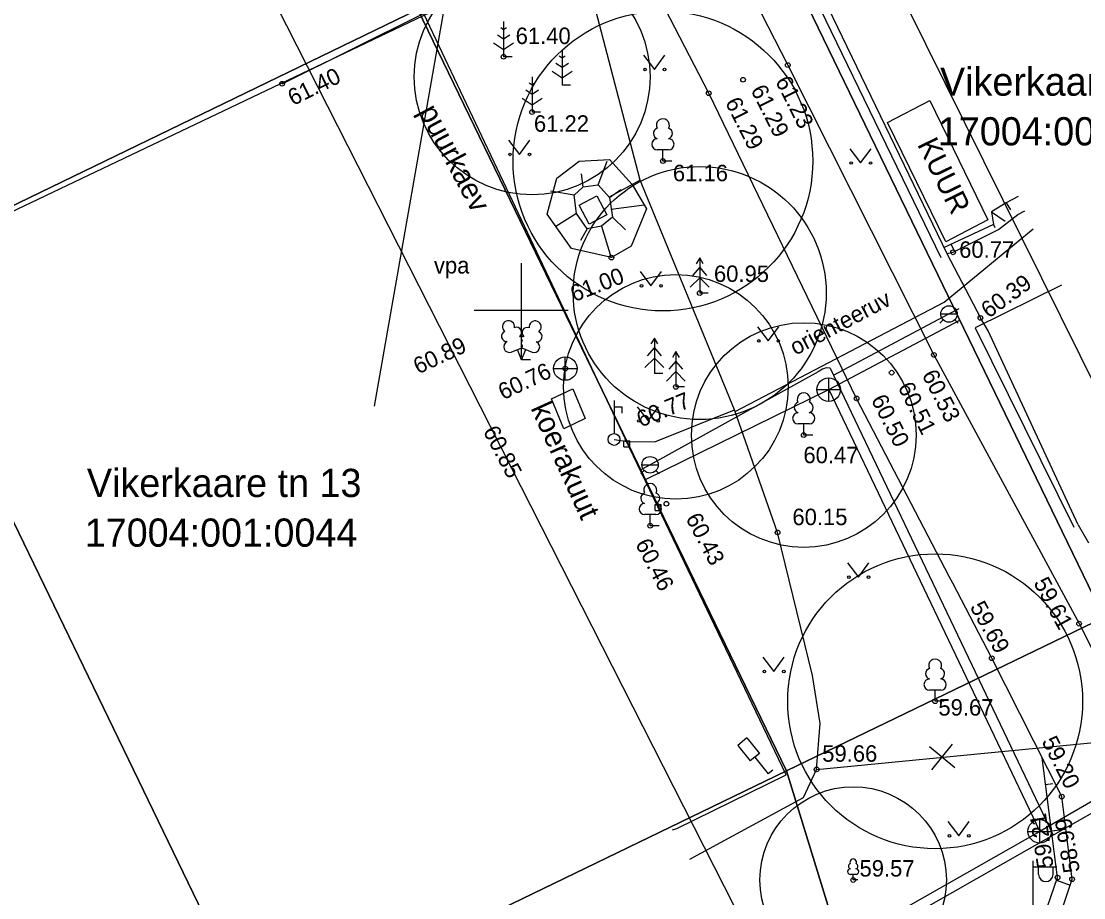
# Model space of a CAD drawing. Extents: x 643088 to 644037, y 6457937 to 6458579.
# Drawn here: x 643628.73 to 643673.95, y 6458275 to 6458312.3 of the extents above; entities that cross this region are included whole.
import ezdxf

# ---------------------------------------------------------------- set-up
doc = ezdxf.new("R2010")
doc.units = 0
for name, color, linetype in [('AED', 7, 'Continuous'), ('HALJASTUS', 7, 'Continuous'), ('HOONE', 7, 'Continuous'), ('KKAEV', 7, 'Continuous'), ('KORGUS-EH2000', 7, 'Continuous'), ('KTRASS', 7, 'Continuous'), ('LIIKLUS', 7, 'Continuous'), ('MOOTPIIR', 7, 'Continuous'), ('MPOHULIIN', 7, 'Continuous'), ('PIIR', 7, 'Continuous'), ('POST', 7, 'Continuous'), ('PUU', 7, 'Continuous'), ('RAJATIS', 7, 'Continuous'), ('RELJEEF', 7, 'Continuous'), ('TEE', 7, 'Continuous'), ('VKAEV', 7, 'Continuous'), ('VORK', 7, 'Continuous'), ('VTRASS', 7, 'Continuous')]:
    doc.layers.add(name, color=color, linetype=linetype)

msp = doc.modelspace()

# ---------------------------------------------------------------- linework, layer by layer
at = {"layer": 'AED'}
for p, q in [((643660.363, 6458318.475), (643668.126, 6458302.412)), ((643654.38, 6458294.441), (643654.63, 6458294.441)), ((643654.38, 6458294.191), (643654.38, 6458294.441)), ((643654.38, 6458294.191), (643654.63, 6458294.191)), ((643654.63, 6458294.191), (643654.63, 6458294.441)), ((643655.713, 6458291.731), (643655.963, 6458291.731)), ((643655.713, 6458291.481), (643655.713, 6458291.731)), ((643655.713, 6458291.481), (643655.963, 6458291.481)), ((643655.963, 6458291.481), (643655.963, 6458291.731))]:
    msp.add_line(p, q, dxfattribs=at)
for points in [[(643643.186, 6458326.405), (643648.683, 6458314.984), (643645.46, 6458313.433), (643645.843, 6458312.637), (643654.431, 6458294.525)], [(643639.827, 6458309.64), (643645.843, 6458312.637)], [(643673.717, 6458290.868), (643669.885, 6458299.131), (643669.553, 6458299.674)]]:
    msp.add_lwpolyline(points, dxfattribs=at)
at = {"layer": 'HALJASTUS'}
for p, q in [((643667.88, 6458302.229), (643659.971, 6458318.543)), ((643655.212, 6458310.856), (643655.676, 6458310.25)), ((643655.676, 6458310.25), (643656.121, 6458310.856)), ((643649.467, 6458307.242), (643649.93, 6458306.635)), ((643649.93, 6458306.635), (643650.376, 6458307.242)), ((643663.986, 6458306.877), (643664.449, 6458306.271)), ((643664.449, 6458306.271), (643664.895, 6458306.877)), ((643668.126, 6458302.412), (643669.553, 6458299.674)), ((643655.065, 6458301.649), (643655.529, 6458301.043)), ((643655.529, 6458301.043), (643655.974, 6458301.649)), ((643660.057, 6458299.303), (643660.52, 6458298.696)), ((643660.52, 6458298.696), (643660.966, 6458299.303)), ((643654.944, 6458295.895), (643655.407, 6458295.289)), ((643655.407, 6458295.289), (643655.853, 6458295.895)), ((643655.838, 6458291.606), (643654.431, 6458294.525)), ((643673.717, 6458290.868), (643674.15, 6458290.109)), ((643663.893, 6458289.246), (643664.356, 6458288.639)), ((643664.356, 6458288.639), (643664.802, 6458289.246)), ((643660.291, 6458285.234), (643660.755, 6458284.627)), ((643660.755, 6458284.627), (643661.2, 6458285.234)), ((643668.167, 6458278.241), (643668.631, 6458277.634)), ((643668.631, 6458277.634), (643669.076, 6458278.241)), ((643656.444, 6458277.884), (643656.627, 6458277.947))]:
    msp.add_line(p, q, dxfattribs=at)
for points in [[(643673.007, 6458301.077), (643669.329, 6458299.251), (643673.532, 6458290.776)], [(643656.627, 6458277.947), (643661.286, 6458280.236), (643655.838, 6458291.606)]]:
    msp.add_lwpolyline(points, dxfattribs=at)
for centre in [(643655.275, 6458310.25), (643656.104, 6458310.25), (643649.529, 6458306.635), (643650.358, 6458306.635), (643664.048, 6458306.271), (643664.877, 6458306.271), (643655.128, 6458301.043), (643655.956, 6458301.043), (643660.119, 6458298.696), (643660.948, 6458298.696), (643655.006, 6458295.289), (643655.835, 6458295.289), (643663.955, 6458288.639), (643664.784, 6458288.639), (643660.354, 6458284.627), (643661.183, 6458284.627), (643668.23, 6458277.634), (643669.058, 6458277.634)]:
    msp.add_circle(centre, 0.055, dxfattribs=at)
at = {"layer": 'HOONE'}
msp.add_lwpolyline([(643665.596, 6458307.998), (643667.393, 6458308.926), (643669.87, 6458303.845), (643668.073, 6458302.917)], close=True, dxfattribs=at)
at = {"layer": 'KKAEV'}
for p, q in [((643651.883, 6458297.02), (643651.883, 6458298.02)), ((643651.383, 6458297.52), (643652.383, 6458297.52)), ((643663.093, 6458296.125), (643663.093, 6458297.125)), ((643662.593, 6458296.625), (643663.593, 6458296.625)), ((643672.074, 6458277.324), (643672.074, 6458278.324)), ((643671.574, 6458277.824), (643672.574, 6458277.824))]:
    msp.add_line(p, q, dxfattribs=at)
for centre in [(643651.883, 6458297.52), (643663.093, 6458296.625), (643672.074, 6458277.824)]:
    msp.add_circle(centre, 0.5, dxfattribs=at)
at = {"layer": 'KORGUS-EH2000'}
for centre in [(643649.257, 6458310.789), (643661.352, 6458310.437), (643659.448, 6458309.813), (643639.827, 6458309.64), (643657.986, 6458309.238), (643650.468, 6458308.436), (643656.036, 6458306.354), (643653.847, 6458302.247), (643668.386, 6458302.468), (643657.603, 6458300.735), (643669.553, 6458299.674), (643667.574, 6458298.102), (643651.883, 6458297.52), (643665.773, 6458297.346), (643656.589, 6458296.74), (643664.282, 6458296.251), (643662.031, 6458294.691), (643656.186, 6458291.767), (643655.497, 6458290.829), (643660.92, 6458290.546), (643673.752, 6458286.663), (643670.033, 6458285.193), (643667.623, 6458283.359), (643662.577, 6458280.457), (643673.014, 6458279.306), (643672.834, 6458275.856), (643664.136, 6458275.753), (643673.455, 6458275.783)]:
    msp.add_circle(centre, 0.1, dxfattribs=at)
at = {"layer": 'KTRASS'}
for p, q in [((643663.093, 6458296.625), (643672.074, 6458277.824)), ((643678.005, 6458281.235), (643672.074, 6458277.824)), ((643672.074, 6458277.824), (643640.772, 6458260.033))]:
    msp.add_line(p, q, dxfattribs=at)
for points in [[(643663.093, 6458296.625), (643668.674, 6458299.581)], [(643655.29, 6458292.797), (643663.093, 6458296.625)]]:
    msp.add_lwpolyline(points, dxfattribs=at)
at = {"layer": 'LIIKLUS'}
for p, q in [((643659.615, 6458281.797), (643659.225, 6458281.484)), ((643659.225, 6458281.484), (643659.757, 6458280.822)), ((643659.615, 6458281.797), (643660.147, 6458281.134)), ((643660.147, 6458281.134), (643659.757, 6458280.822)), ((643659.952, 6458280.978), (643660.515, 6458280.276)), ((643660.71, 6458280.432), (643660.515, 6458280.276))]:
    msp.add_line(p, q, dxfattribs=at)
at = {"layer": 'MOOTPIIR'}
msp.add_lwpolyline([(643281.739, 6458214.008), (643317.022, 6458206.372), (643355.92, 6458198.135), (643436.297, 6458182.102), (643468.788, 6458182.186), (643495.949, 6458181.934), (643509.43, 6458186.897), (643512.457, 6458188.273), (643528.227, 6458193.468), (643585.951, 6458216.035), (643693.547, 6458267.988), (643688.805, 6458276.542), (643680.765, 6458290.998), (643677.903, 6458289.784), (643648.329, 6458349.468), (643648.192, 6458352.69), (643783.797, 6458412.548)], dxfattribs=at)
msp.add_lwpolyline([(643619.24, 6458336.072), (643531.404, 6458292.889), (643509.897, 6458284.542), (643461.619, 6458272.772), (643478.439, 6458213.969), (643551.422, 6458229.922), (643555.831, 6458222.086), (643595.876, 6458241.207), (643603.479, 6458247.195), (643612.916, 6458251.067), (643617.842, 6458251.61), (643660.832, 6458271.193), (643627.46, 6458336.823)], close=True, dxfattribs=at)
at = {"layer": 'MPOHULIIN'}
for points in [[(643600.68, 6458291.022), (643646.737, 6458312.967)], [(643646.737, 6458312.967), (643643.748, 6458295.919)]]:
    msp.add_lwpolyline(points, dxfattribs=at)
at = {"layer": 'PIIR'}
for points in [[(643710.94, 6458384.38), (643688.44, 6458373.5), (643665.93, 6458362.61), (643643.43, 6458351.73), (643659.11, 6458319.33), (643674.8, 6458286.93), (643661.29, 6458280.4), (643645.61, 6458312.8), (643629.93, 6458345.2), (643607.42, 6458334.31), (643584.92, 6458323.42), (643562.42, 6458312.54), (643539.91, 6458301.65), (643517.41, 6458290.76), (643496.71, 6458285.74)], [(643757.99, 6458307.46), (643667.02, 6458261.82), (643661.29, 6458280.4), (643674.8, 6458286.93), (643697.3, 6458297.82), (643719.8, 6458308.7)], [(643282.82, 6458234.53), (643315.46, 6458228.75), (643321.57, 6458229.12), (643346.14, 6458224.5), (643370.71, 6458219.89), (643395.27, 6458215.27), (643423.77, 6458209.92), (643459.15, 6458203.28), (643472.74, 6458205.45), (643497.06, 6458211.84), (643521.24, 6458218.21), (643548.78, 6458225.97), (643571.28, 6458236.85), (643593.78, 6458247.74), (643616.29, 6458258.63), (643638.79, 6458269.51), (643661.29, 6458280.4), (643667.02, 6458261.82), (643622.44, 6458238.91), (643577.63, 6458217.12), (643524.52, 6458192.86), (643470.91, 6458180.25), (643280.2, 6458218.82)]]:
    msp.add_lwpolyline(points, dxfattribs=at)
for points in [[(643629.93, 6458345.2), (643645.61, 6458312.8), (643623.11, 6458301.91), (643607.42, 6458334.31)], [(643674.8, 6458286.93), (643659.11, 6458319.33), (643681.62, 6458330.21), (643697.3, 6458297.82)], [(643638.79, 6458269.51), (643623.11, 6458301.91), (643645.61, 6458312.8), (643661.29, 6458280.4)], [(643616.29, 6458258.63), (643600.6, 6458291.02), (643623.11, 6458301.91), (643638.79, 6458269.51)]]:
    msp.add_lwpolyline(points, close=True, dxfattribs=at)
at = {"layer": 'POST'}
for p, q in [((643671.802, 6458274.562), (643671.802, 6458276.562)), ((643671.802, 6458276.312), (643672.802, 6458276.312)), ((643672.029, 6458275.991), (643672.029, 6458276.312)), ((643672.641, 6458275.991), (643672.641, 6458276.312))]:
    msp.add_line(p, q, dxfattribs=at)
msp.add_arc((643672.335, 6458275.991), 0.306, 180, 0, dxfattribs=at)
at = {"layer": 'PUU'}
for p, q in [((643649.257, 6458312.289), (643649.257, 6458310.789)), ((643649.257, 6458311.539), (643648.99, 6458311.717)), ((643649.257, 6458311.939), (643649.133, 6458312.022)), ((643649.381, 6458312.022), (643649.257, 6458311.939)), ((643649.524, 6458311.717), (643649.257, 6458311.539)), ((643648.833, 6458311.378), (643649.257, 6458311.096)), ((643649.257, 6458311.096), (643649.681, 6458311.378)), ((643649.617, 6458310.789), (643649.257, 6458310.789)), ((643651.75, 6458310.733), (643651.626, 6458310.816)), ((643651.75, 6458311.083), (643651.75, 6458309.583)), ((643651.874, 6458310.816), (643651.75, 6458310.733)), ((643651.75, 6458310.333), (643651.483, 6458310.511)), ((643652.017, 6458310.511), (643651.75, 6458310.333)), ((643650.468, 6458309.936), (643650.468, 6458308.436)), ((643651.326, 6458310.172), (643651.75, 6458309.89)), ((643651.75, 6458309.89), (643652.174, 6458310.172)), ((643650.468, 6458309.586), (643650.344, 6458309.669)), ((643650.592, 6458309.669), (643650.468, 6458309.586)), ((643652.11, 6458309.583), (643651.75, 6458309.583)), ((643650.044, 6458309.025), (643650.468, 6458308.743)), ((643650.468, 6458309.186), (643650.201, 6458309.364)), ((643650.735, 6458309.364), (643650.468, 6458309.186)), ((643650.468, 6458308.743), (643650.892, 6458309.025)), ((643650.828, 6458308.436), (643650.468, 6458308.436)), ((643656.276, 6458306.829), (643655.796, 6458306.829)), ((643656.036, 6458306.354), (643656.036, 6458306.829)), ((643656.416, 6458306.354), (643656.036, 6458306.354)), ((643657.603, 6458302.235), (643657.453, 6458301.985)), ((643657.753, 6458301.985), (643657.603, 6458302.235)), ((643657.603, 6458302.235), (643657.603, 6458300.735)), ((643657.603, 6458301.835), (643657.303, 6458301.485)), ((643657.903, 6458301.485), (643657.603, 6458301.835)), ((643657.603, 6458301.385), (643657.203, 6458300.985)), ((643658.003, 6458300.985), (643657.603, 6458301.385)), ((643657.963, 6458300.735), (643657.603, 6458300.735)), ((643655.672, 6458298.817), (643655.522, 6458298.567)), ((643655.822, 6458298.567), (643655.672, 6458298.817)), ((643655.672, 6458298.817), (643655.672, 6458297.317)), ((643649.583, 6458298.223), (643650.028, 6458298.398)), ((643650.023, 6458297.888), (643649.848, 6458298.328)), ((643650.023, 6458297.888), (643650.203, 6458298.328)), ((643650.028, 6458298.398), (643650.468, 6458298.218)), ((643655.672, 6458298.417), (643655.372, 6458298.067)), ((643655.972, 6458298.067), (643655.672, 6458298.417)), ((643656.589, 6458298.24), (643656.439, 6458297.99)), ((643656.739, 6458297.99), (643656.589, 6458298.24)), ((643656.589, 6458298.24), (643656.589, 6458296.74)), ((643650.403, 6458297.888), (643650.023, 6458297.888)), ((643655.672, 6458297.967), (643655.272, 6458297.567)), ((643656.072, 6458297.567), (643655.672, 6458297.967)), ((643656.589, 6458297.84), (643656.289, 6458297.49)), ((643656.889, 6458297.49), (643656.589, 6458297.84)), ((643656.032, 6458297.317), (643655.672, 6458297.317)), ((643656.589, 6458297.39), (643656.189, 6458296.99)), ((643656.989, 6458296.99), (643656.589, 6458297.39)), ((643656.949, 6458296.74), (643656.589, 6458296.74)), ((643662.271, 6458295.166), (643661.791, 6458295.166)), ((643662.031, 6458294.691), (643662.031, 6458295.166)), ((643662.411, 6458294.691), (643662.031, 6458294.691)), ((643655.737, 6458291.304), (643655.257, 6458291.304)), ((643655.497, 6458290.829), (643655.497, 6458291.304)), ((643655.877, 6458290.829), (643655.497, 6458290.829)), ((643667.863, 6458283.834), (643667.383, 6458283.834)), ((643667.623, 6458283.359), (643667.623, 6458283.834)), ((643668.003, 6458283.359), (643667.623, 6458283.359)), ((643664.256, 6458275.99), (643664.016, 6458275.99)), ((643664.136, 6458275.753), (643664.136, 6458275.99)), ((643664.326, 6458275.753), (643664.136, 6458275.753))]:
    msp.add_line(p, q, dxfattribs=at)
msp.add_lwpolyline([(643650.028, 6458298.893), (643650.008, 6458298.818), (643650.008, 6458298.798), (643650.018, 6458298.768), (643650.038, 6458298.733), (643650.043, 6458298.713), (643650.028, 6458298.678), (643650.003, 6458298.628), (643649.998, 6458298.603), (643650.003, 6458298.588), (643650.013, 6458298.558), (643650.048, 6458298.498), (643650.053, 6458298.478), (643650.048, 6458298.458), (643650.033, 6458298.423), (643650.028, 6458298.398)], dxfattribs=at)
for centre, radius in [((643650.468, 6458309.936), 5.02), ((643656.036, 6458306.354), 6.379), ((643657.603, 6458300.735), 5.384), ((643656.589, 6458296.74), 4.78), ((643662.031, 6458294.691), 4.78), ((643667.623, 6458283.359), 6.275), ((643664.136, 6458275.753), 3.969)]:
    msp.add_circle(centre, radius, dxfattribs=at)
for centre, radius, start, end in [((643656.036, 6458307.874), 0.277, 332.5799, 207.4201), ((643655.866, 6458307.527), 0.233, 109.0217, 253.1415), ((643656.206, 6458307.527), 0.233, 286.8508, 70.9859), ((643655.799, 6458307.066), 0.238, 90.0016, 269.3953), ((643656.273, 6458307.066), 0.238, 270.6047, 89.9984), ((643649.466, 6458299.302), 0.256, 111.5027, 232.5173), ((643649.466, 6458299.302), 0.256, 350.4856, 111.5002), ((643650.602, 6458299.293), 0.256, 67.6168, 188.6314), ((643650.602, 6458299.293), 0.256, 306.5997, 67.6143), ((643649.392, 6458298.891), 0.224, 111.4304, 274.4987), ((643649.801, 6458299.052), 0.224, 308.5041, 111.5725), ((643650.264, 6458299.047), 0.225, 67.7016, 230.5126), ((643650.669, 6458298.881), 0.224, 264.6183, 67.6866), ((643649.497, 6458298.446), 0.237, 111.5014, 291.5004), ((643650.027, 6458298.655), 0.237, 66.7655, 111.5015), ((643650.558, 6458298.438), 0.237, 247.6166, 67.6155), ((643662.031, 6458296.211), 0.277, 332.5799, 207.4201), ((643661.861, 6458295.864), 0.233, 109.0217, 253.1415), ((643662.201, 6458295.864), 0.233, 286.8508, 70.9859), ((643661.794, 6458295.403), 0.238, 90.0016, 269.3953), ((643662.268, 6458295.403), 0.238, 270.6047, 89.9984), ((643655.327, 6458292.002), 0.233, 109.0217, 253.1415), ((643655.497, 6458292.349), 0.277, 332.5799, 207.4201), ((643655.667, 6458292.002), 0.233, 286.8508, 70.9859), ((643655.26, 6458291.541), 0.238, 90.0016, 269.3953), ((643655.734, 6458291.541), 0.238, 270.6047, 89.9984), ((643667.623, 6458284.879), 0.277, 332.5799, 207.4201), ((643667.453, 6458284.532), 0.233, 109.0217, 253.1415), ((643667.793, 6458284.532), 0.233, 286.8508, 70.9859), ((643667.386, 6458284.071), 0.238, 90.0016, 269.3953), ((643667.86, 6458284.071), 0.238, 270.6047, 89.9984), ((643664.051, 6458276.339), 0.116, 109.0217, 253.1415), ((643664.136, 6458276.513), 0.138, 332.5799, 207.4201), ((643664.221, 6458276.339), 0.116, 286.8508, 70.9859), ((643664.017, 6458276.109), 0.119, 90.0016, 269.3953), ((643664.255, 6458276.109), 0.119, 270.6047, 89.9984)]:
    msp.add_arc(centre, radius, start, end, dxfattribs=at)
at = {"layer": 'RAJATIS'}
for points in [[(643652.47, 6458304.482), (643653.226, 6458304.876), (643653.648, 6458304.066), (643652.892, 6458303.672)], [(643651.292, 6458296.231), (643652.201, 6458296.659), (643652.731, 6458295.391), (643651.823, 6458294.962)]]:
    msp.add_lwpolyline(points, close=True, dxfattribs=at)
at = {"layer": 'RELJEEF'}
for p, q in [((643653.279, 6458305.342), (643653.66, 6458306.351)), ((643652.646, 6458305.261), (643652.576, 6458305.806)), ((643652.261, 6458304.896), (643651.25, 6458305.076)), ((643653.759, 6458304.808), (643654.247, 6458305.14)), ((643653.839, 6458304.307), (643655.239, 6458304.487)), ((643670.64, 6458304.57), (643670.826, 6458304.273)), ((643652.361, 6458304.118), (643651.475, 6458303.57)), ((643670.025, 6458304.185), (643670.605, 6458303.79)), ((643653.42, 6458303.576), (643653.829, 6458302.236)), ((643653.893, 6458303.964), (643654.438, 6458303.422)), ((643670.113, 6458303.649), (643670.171, 6458303.524)), ((643652.817, 6458303.47), (643652.533, 6458302.976)), ((643668.299, 6458302.806), (643668.443, 6458302.497)), ((643672.326, 6458279.824), (643672.633, 6458279.863)), ((643672.58, 6458277.84), (643673.188, 6458277.918)), ((643672.794, 6458275.741), (643673.374, 6458275.54))]:
    msp.add_line(p, q, dxfattribs=at)
for points in [[(643651.525, 6458305.618), (643652.478, 6458306.35), (643653.761, 6458306.414), (643654.729, 6458305.351), (643655.337, 6458304.321), (643654.692, 6458302.733), (643653.847, 6458302.247), (643652.145, 6458302.625), (643651.106, 6458304.091)], [(643652.261, 6458304.896), (643652.646, 6458305.261), (643653.279, 6458305.342), (643653.759, 6458304.808), (643653.893, 6458303.964), (643653.42, 6458303.576), (643652.817, 6458303.47), (643652.361, 6458304.118)]]:
    msp.add_lwpolyline(points, close=True, dxfattribs=at)
for points in [[(643671.154, 6458304.848), (643670.64, 6458304.57), (643670.025, 6458304.185), (643670.113, 6458303.649), (643668.002, 6458302.668)], [(643668.126, 6458302.412), (643668.386, 6458302.468), (643670.32, 6458303.445), (643671.14, 6458304.074), (643671.441, 6458304.233)], [(643618.91, 6458247.735), (643621.247, 6458247.898), (643625.122, 6458249.5), (643627.208, 6458250.047), (643634.225, 6458253.304), (643638.392, 6458255.542), (643639.647, 6458256.376), (643640.088, 6458257.665), (643644.414, 6458259.722), (643648.304, 6458261.713), (643650.422, 6458261.658), (643660.265, 6458267.191), (643669.214, 6458271.925), (643671.231, 6458273.215), (643672.14, 6458273.851), (643672.834, 6458275.856), (643672.183, 6458280.948)]]:
    msp.add_lwpolyline(points, dxfattribs=at)
at = {"layer": 'TEE'}
for points in [[(643713.006, 6458390.167), (643703.84, 6458386.003), (643692.238, 6458380.705), (643679.377, 6458375.169), (643666.631, 6458369.392), (643654.197, 6458363.727), (643650.18, 6458361.725), (643646.343, 6458359.098), (643643.487, 6458355.726), (643642.555, 6458351.509), (643643.101, 6458348.452), (643643.737, 6458346.481), (643648.508, 6458335.94), (643654.794, 6458323.23), (643661.352, 6458310.437), (643667.574, 6458298.102), (643671.527, 6458290.783), (643671.85, 6458290.185), (643673.752, 6458286.663), (643676.509, 6458281.183), (643678.718, 6458278.739), (643681.839, 6458277.441), (643683.58, 6458277.539), (643685.213, 6458277.753)], [(643672.733, 6458273.618), (643673.455, 6458275.783), (643673.014, 6458279.306), (643670.033, 6458285.193), (643668.372, 6458288.386), (643668.223, 6458288.674), (643664.282, 6458296.251), (643657.986, 6458309.238), (643651.624, 6458321.559), (643645.149, 6458333.984), (643640.044, 6458345.138), (643637.801, 6458347.715), (643633.868, 6458349.692), (643630.2, 6458350.305), (643627.993, 6458349.838), (643625.078, 6458348.824), (643618.066, 6458345.489), (643604.898, 6458338.944), (643592.352, 6458333.324), (643580.266, 6458327.84), (643568.016, 6458321.935)]]:
    msp.add_lwpolyline(points, dxfattribs=at)
at = {"layer": 'VKAEV'}
for p, q in [((643667.964, 6458299.597), (643667.824, 6458299.457)), ((643667.861, 6458299.844), (643668.561, 6458299.845)), ((643668.459, 6458299.597), (643668.599, 6458299.457)), ((643653.958, 6458296.166), (643653.958, 6458294.754)), ((643654.297, 6458295.871), (643653.958, 6458295.871)), ((643654.297, 6458295.627), (643654.297, 6458295.871)), ((643655.244, 6458293.176), (643655.104, 6458293.036)), ((643655.141, 6458293.423), (643655.841, 6458293.424)), ((643655.738, 6458293.176), (643655.878, 6458293.037))]:
    msp.add_line(p, q, dxfattribs=at)
for centre, radius in [((643668.211, 6458299.844), 0.35), ((643653.958, 6458294.502), 0.25), ((643655.491, 6458293.424), 0.35)]:
    msp.add_circle(centre, radius, dxfattribs=at)
at = {"layer": 'VORK'}
for p, q in [((643650, 6458302), (643650, 6458298)), ((643648, 6458300), (643652, 6458300))]:
    msp.add_line(p, q, dxfattribs=at)
at = {"layer": 'VTRASS'}
for p, q in [((643655.076, 6458305.537), (643653.752, 6458304.817)), ((643667.383, 6458281.432), (643668.468, 6458280.548)), ((643667.484, 6458280.448), (643668.368, 6458281.533))]:
    msp.add_line(p, q, dxfattribs=at)
for points in [[(643657.177, 6458276.633), (643662.026, 6458279.259), (643662.577, 6458280.457), (643662.736, 6458282.42), (643662.402, 6458284.453), (643660.92, 6458290.546), (643659.087, 6458295.767), (643655.076, 6458305.537), (643651.865, 6458317.82), (643645.017, 6458330.372)], [(643659.115, 6458295.698), (643668.01, 6458300.34), (643671.797, 6458303.47)], [(643663.297, 6458297.242), (643668.211, 6458299.844), (643668.653, 6458300.078)], [(643663.154, 6458297.541), (643662.992, 6458297.546), (643662.826, 6458297.492), (643662.639, 6458297.376), (643655.491, 6458293.424), (643655.094, 6458293.204)], [(643663.154, 6458297.541), (643663.297, 6458297.242), (643672.648, 6458277.666)], [(643653.958, 6458294.502), (643654.525, 6458294.423), (643655.696, 6458294.395), (643659.087, 6458295.767)], [(643662.577, 6458280.457), (643678.178, 6458281.974), (643685.217, 6458285.688)], [(643685.876, 6458284.444), (643681.415, 6458282.051), (643678.23, 6458280.845), (643672.648, 6458277.666), (643641.43, 6458259.89), (643640.572, 6458259.378), (643618.102, 6458245.981), (643611.621, 6458242.353), (643584.31, 6458227.062), (643578.527, 6458223.744), (643578.368, 6458223.685), (643578.013, 6458223.554), (643572.19, 6458221.406), (643549.436, 6458210.333), (643529.907, 6458203.78)]]:
    msp.add_lwpolyline(points, dxfattribs=at)

# ---------------------------------------------------------------- texts
at = {"layer": 'HALJASTUS'}
msp.add_text('vpa', height=0.7, dxfattribs=at).set_placement((643646.293, 6458301.566))
at = {"layer": 'HOONE'}
msp.add_text('KUUR', height=0.9, rotation=296.1559, dxfattribs=at).set_placement((643666.847, 6458307.066))
at = {"layer": 'KORGUS-EH2000'}
for s, p in [('61.40', (643649.77, 6458311.333)), ('61.22', (643650.548, 6458307.6)), ('61.16', (643656.463, 6458305.494)), (' 60.77', (643668.386, 6458302.235)), ('60.95', (643658.21, 6458301.207)), ('60.47', (643662.017, 6458293.494)), ('60.15', (643661.549, 6458290.857)), ('59.67', (643667.762, 6458282.75)), ('59.66', (643662.818, 6458280.787)), ('59.57', (643664.405, 6458275.899))]:
    msp.add_text(s, height=0.7, dxfattribs=at).set_placement(p)
for s, rotation, p in [('61.40', 26.2585, (643640.293, 6458308.693)), ('61.23', 296.8241, (643660.804, 6458309.755)), ('61.29', 296.8241, (643659.757, 6458309.382)), ('61.29', 296.8241, (643658.669, 6458308.851)), ('61.00', 21.1465, (643652.266, 6458300.347)), (' 60.39', 35.933, (643669.69, 6458299.485)), ('60.89', 25.2398, (643645.623, 6458297.265)), ('60.76', 25.2466, (643649.237, 6458296.17)), ('60.53', 296.8241, (643667.045, 6458297.257)), ('60.51', 296.8241, (643666.02, 6458296.732)), ('60.77', 22.2998, (643655.1, 6458295.007)), ('60.50', 296.8241, (643664.88, 6458296.201)), ('60.85', 297.769, (643648.364, 6458294.858)), ('60.43', 297.7612, (643656.987, 6458291.148)), ('60.46', 297.2697, (643654.845, 6458290.062)), ('59.61', 298.4159, (643671.795, 6458288.403)), ('59.69', 298.9301, (643669.086, 6458287.377)), ('59.20', 296.8241, (643672.141, 6458281.657)), ('59.21', 98.1833, (643672.668, 6458276.311)), ('58.99', 99.518, (643673.788, 6458276.122))]:
    msp.add_text(s, height=0.7, rotation=rotation, dxfattribs=at).set_placement(p)
at = {"layer": 'PIIR'}
for s, p in [('Vikerkaare tn 11', (643667.832, 6458309.133)), ('17004:001:0006', (643667.74, 6458307.019)), ('Vikerkaare tn 13', (643631.522, 6458292.053)), ('17004:001:0044', (643631.43, 6458289.939))]:
    msp.add_text(s, height=1.2, dxfattribs=at).set_placement(p)
at = {"layer": 'RAJATIS'}
for s, rotation, p in [('puurkaev', 297.965, (643645.619, 6458308.466)), ('koerakuut', 294.3787, (643650.392, 6458295.837))]:
    msp.add_text(s, height=0.9, rotation=rotation, dxfattribs=at).set_placement(p)
at = {"layer": 'VTRASS'}
msp.add_text('orienteeruv', height=0.7, rotation=27.9226, dxfattribs=at).set_placement((643661.678, 6458298.067))

doc.saveas('drawing.dxf')
